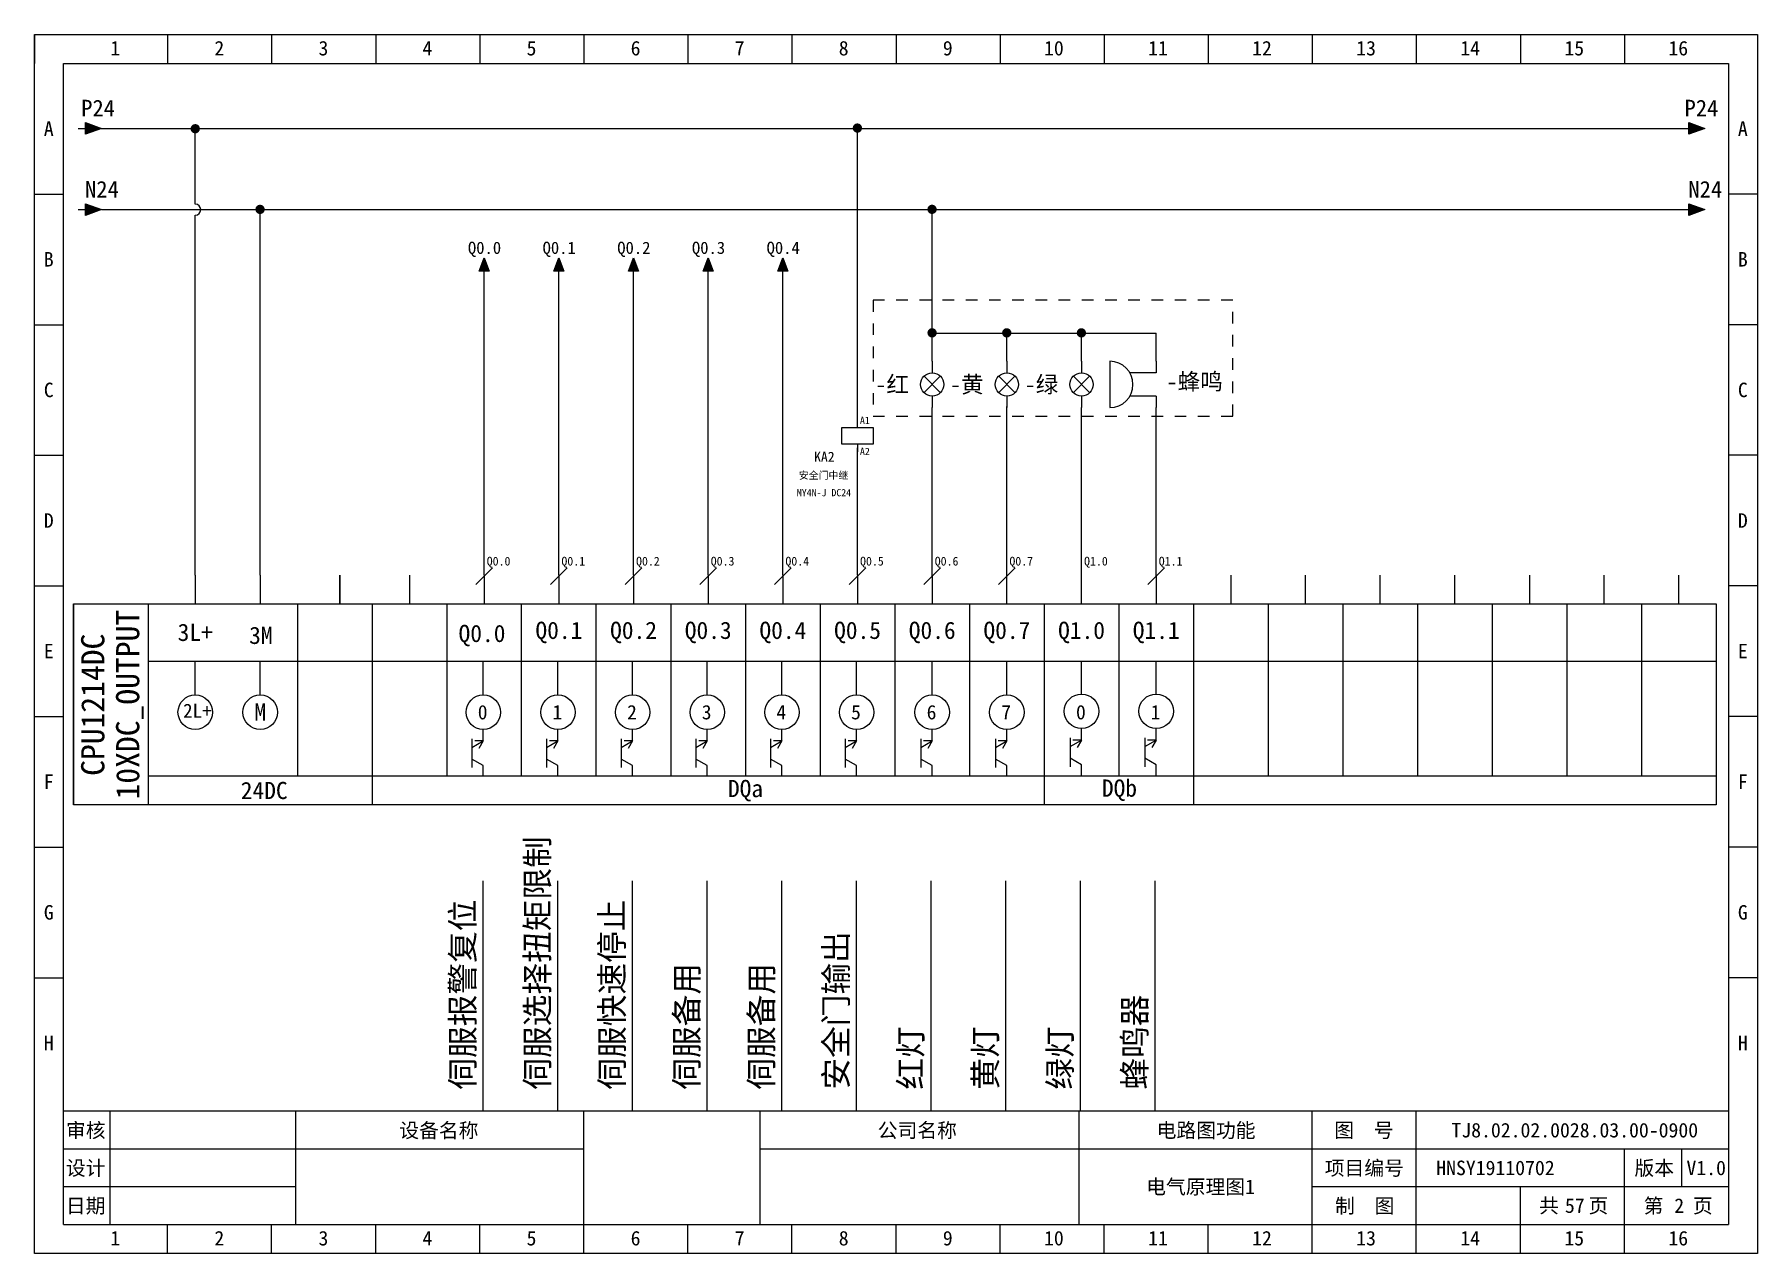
# Model space of a CAD drawing. Header units: millimetres. Extents: x 914 to 910632, y -176 to 682692.
# Drawn here: x 1567.1 to 1864.1, y 3297.7 to 3507.7 of the extents above; entities that cross this region are included whole.
import ezdxf
from ezdxf.enums import TextEntityAlignment as Align

# ---------------------------------------------------------------- set-up
doc = ezdxf.new("R2010")
doc.units = ezdxf.units.MM
doc.linetypes.add('EPL_DASH', pattern=[1, 0.5, -0.5])
doc.layers.add('EPLAN311', color=1, linetype='Continuous', lineweight=25)
doc.styles.get("Standard").update_dxf_attribs({"font": 'arial.ttf'})
doc.styles.add('宋体', font='')
doc.styles.get('宋体').set_extended_font_data('宋体')

# ---------------------------------------------------------------- blocks, each defined once
blk = doc.blocks.new('EPLSYM_LibrarySPECIAL_Symbol8_Variant0_Placement1')
at = {"linetype": 'Continuous', "lineweight": 25, "ltscale": 4}
blk.add_hatch(color=1, dxfattribs=at).paths.add_polyline_path([(-0.75, 1), (2, 0), (-0.75, -1)], flags=0)
at = {"color": 1, "linetype": 'Continuous', "lineweight": 25, "ltscale": 4}
blk.add_line((-2, 0), (-0.75, 0), dxfattribs=at)
blk.add_lwpolyline([(-0.75, 1), (2, 0), (-0.75, -1)], close=True, dxfattribs=at)
at = {"color": 5}
blk.add_attdef('70_20010', text='', height=2.85, dxfattribs=at).set_placement((3, 0), align=Align.MIDDLE_LEFT)
at = {"color": 73}
for tag, p in [('70_24350', (33.76, 0)), ('70_24300', (72.31, 0))]:
    blk.add_attdef(tag, text='', height=2.06, dxfattribs=at).set_placement(p, align=Align.MIDDLE_LEFT)
blk = doc.blocks.new('箭头下')
at = {"layer": 'EPLAN311', "linetype": 'Continuous', "lineweight": 25, "ltscale": 4}
blk.add_hatch(color=1, dxfattribs=at).paths.add_polyline_path([(-0.7, -0.875), (0, -2.8), (0.7, -0.875)], flags=0)
at = {"layer": 'EPLAN311', "color": 1, "linetype": 'Continuous', "lineweight": 25, "ltscale": 4}
blk.add_line((0, 0), (0, -0.875), dxfattribs=at)
blk.add_lwpolyline([(-0.7, -0.875), (0, -2.8), (0.7, -0.875)], close=True, dxfattribs=at)
at = {"color": 5}
blk.add_attdef('70_20010', text='', height=1.7535, dxfattribs=at).set_placement((0, -3.8507), align=Align.TOP_CENTER)
blk = doc.blocks.new('EPLSYM_LibraryGB_symbol_Symbol46_Variant0_Placement1')
at = {"color": 5, "linetype": 'Continuous', "lineweight": 25, "ltscale": 4}
for p, q in [((0, 4), (0, 2)), ((-1.4, 1.4), (1.4, -1.4)), ((1.4, 1.4), (-1.4, -1.4)), ((0, -2), (0, -4))]:
    blk.add_line(p, q, dxfattribs=at)
blk.add_circle((0, 0), 2, dxfattribs=at)
at = {"color": 5}
blk.add_attdef('17_20029[1]', text='', height=1.48, dxfattribs=at).set_placement((0.6, 5.68), align=Align.BOTTOM_LEFT)
at = {"color": 0}
blk.add_attdef('17_20028[1]', text='', height=2.06, dxfattribs=at).set_placement((0.6, 2.6), align=Align.BOTTOM_LEFT)
at = {"color": 5}
blk.add_attdef('17_20010', text='', height=2.85, dxfattribs=at).set_placement((-4, 0), align=Align.MIDDLE_RIGHT)
at = {"color": 73}
blk.add_attdef('17_20300', text='', height=2.06, dxfattribs=at).set_placement((-4, -3.68), align=Align.MIDDLE_RIGHT)
at = {"color": 0}
for tag, p in [('17_20027', (-4, -6.76)), ('17_20901[1]', (-4, -9.84)), ('17_20011', (-4, -12.92)), ('17_20025', (-4, -16)), ('17_20024', (-4, -19.08))]:
    blk.add_attdef(tag, text='', height=2.06, dxfattribs=at).set_placement(p, align=Align.MIDDLE_RIGHT)
blk.add_attdef('17_20028[2]', text='', height=2.06, dxfattribs=at).set_placement((0.6, -3.42), align=Align.TOP_LEFT)
at = {"color": 5}
blk.add_attdef('17_20029[2]', text='', height=1.48, dxfattribs=at).set_placement((0.6, -6.27), align=Align.TOP_LEFT)
at = {"color": 3}
blk.add_attdef('17_20201[1]', text='', height=2.06, dxfattribs=at).set_placement((-4, -22.16), align=Align.MIDDLE_RIGHT)
blk = doc.blocks.new('EPLSYM_LibraryGB_symbol_Symbol118_Variant0_Placement1')
at = {"color": 5, "linetype": 'Continuous', "lineweight": 25, "ltscale": 4}
for p, q in [((-8, 4), (-8, -4)), ((0, 4), (0, 2)), ((0, 2), (-4.54, 2)), ((0, -2), (-4.54, -2)), ((0, -2), (0, -4))]:
    blk.add_line(p, q, dxfattribs=at)
blk.add_arc((-8, 0), 4, 270, 90, dxfattribs=at)
at = {"color": 5}
blk.add_attdef('17_20029[1]', text='', height=1.48, dxfattribs=at).set_placement((0.6, 7.68), align=Align.BOTTOM_LEFT)
at = {"color": 0}
blk.add_attdef('17_20028[1]', text='', height=2.06, dxfattribs=at).set_placement((0.6, 4.6), align=Align.BOTTOM_LEFT)
at = {"color": 5}
blk.add_attdef('17_20010', text='', height=2.85, dxfattribs=at).set_placement((-10, 0), align=Align.MIDDLE_RIGHT)
at = {"color": 73}
blk.add_attdef('17_20300', text='', height=2.06, dxfattribs=at).set_placement((-10, -3.68), align=Align.MIDDLE_RIGHT)
at = {"color": 0}
for tag, p in [('17_20027', (-10, -6.76)), ('17_20901[1]', (-10, -9.84)), ('17_20011', (-10, -12.92)), ('17_20025', (-10, -16)), ('17_20024', (-10, -19.08))]:
    blk.add_attdef(tag, text='', height=2.06, dxfattribs=at).set_placement(p, align=Align.MIDDLE_RIGHT)
blk.add_attdef('17_20028[2]', text='', height=2.06, dxfattribs=at).set_placement((0.6, -5.42), align=Align.TOP_LEFT)
at = {"color": 5}
blk.add_attdef('17_20029[2]', text='', height=1.48, dxfattribs=at).set_placement((0.6, -8.27), align=Align.TOP_LEFT)
at = {"color": 3}
blk.add_attdef('17_20201[1]', text='', height=2.06, dxfattribs=at).set_placement((-10, -22.16), align=Align.MIDDLE_RIGHT)
blk = doc.blocks.new('EPLSYM_LibrarySPECIAL_Symbol0_Variant0_Placement1_2')
at = {"color": 5, "linetype": 'EPL_DASH', "lineweight": 25, "ltscale": 4}
blk.add_lwpolyline([(0, -20), (62, -20), (62, 0), (0, 0)], close=True, dxfattribs=at)
at = {"color": 5}
blk.add_attdef('17_20010', text='', height=2.85, dxfattribs=at).set_placement((-1.5, -1.64), align=Align.TOP_RIGHT)
at = {"color": 73}
blk.add_attdef('17_20300', text='', height=2.06, dxfattribs=at).set_placement((-1.5, -5.6), align=Align.TOP_RIGHT)
at = {"color": 0}
for tag, p in [('17_20027', (-1.5, -8.68)), ('17_20901[1]', (-1.5, -11.76)), ('17_20011', (-1.5, -14.84)), ('17_20025', (-1.5, -17.92)), ('17_20024', (-1.5, -21))]:
    blk.add_attdef(tag, text='', height=2.06, dxfattribs=at).set_placement(p, align=Align.TOP_RIGHT)
blk = doc.blocks.new('继电器线圈')
at = {"color": 5, "linetype": 'Continuous', "lineweight": 25}
for p, q in [((0, 4.2), (0, 5.6)), ((0, 1.4), (0, 0))]:
    blk.add_line(p, q, dxfattribs=at)
blk.add_lwpolyline([(-2.8, 1.4), (2.8, 1.4), (2.8, 4.2), (-2.8, 4.2)], close=True, dxfattribs=at)
at = {"color": 0, "style": '宋体'}
for tag, p in [('01', (0.42, 4.87)), ('02', (0.42, -0.54)), ('04', (0.65, -7)), ('05', (0.65, -9.16))]:
    blk.add_attdef(tag, p, '', height=1.26, dxfattribs=at)
at = {"color": 5, "style": '宋体'}
blk.add_attdef('03', (0.42, -4.85), '', height=1.75, dxfattribs=at)
blk = doc.blocks.new('*U388')
blk.add_line((-2.5, 0), (2.5, 0))
blk = doc.blocks.new('*U389')
at = {"color": 0, "linetype": 'ByBlock', "lineweight": -2, "transparency": 16777216}
for p in [(0, 0), (0, -22.5), (0, -45), (0, -67.5), (0, -90), (0, -112.5), (0, -135)]:
    blk.add_blockref('*U388', p, dxfattribs=at)
blk = doc.blocks.new('*U390')
blk.add_line((-2.5, 0), (2.5, 0))
blk = doc.blocks.new('*U391')
at = {"color": 0, "linetype": 'ByBlock', "lineweight": -2, "transparency": 16777216}
for p in [(0, 0), (0, -22.5), (0, -45), (0, -67.5), (0, -90), (0, -112.5), (0, -135)]:
    blk.add_blockref('*U390', p, dxfattribs=at)
blk = doc.blocks.new('制图图框')
for p, q in [((-2700.08, 789.32), (-2403.08, 789.32)), ((-2700.08, 579.32), (-2700.08, 789.32)), ((-2700.08, 789.32), (-2700.08, 784.32)), ((-2700.08, 789.32), (-2695.08, 789.32)), ((-2677.15, 789.32), (-2677.15, 784.32)), ((-2659.21, 789.32), (-2659.21, 784.32)), ((-2641.27, 789.32), (-2641.27, 784.32)), ((-2623.33, 789.32), (-2623.33, 784.32)), ((-2605.4, 789.32), (-2605.4, 784.32)), ((-2587.46, 789.32), (-2587.46, 784.32)), ((-2569.52, 789.32), (-2569.52, 784.32)), ((-2551.58, 789.32), (-2551.58, 784.32)), ((-2533.65, 789.32), (-2533.65, 784.32)), ((-2515.71, 789.32), (-2515.71, 784.32)), ((-2497.77, 789.32), (-2497.77, 784.32)), ((-2479.83, 789.32), (-2479.83, 784.32)), ((-2461.9, 789.32), (-2461.9, 784.32)), ((-2443.96, 789.32), (-2443.96, 784.32)), ((-2426.02, 789.32), (-2426.02, 784.32)), ((-2403.08, 789.32), (-2403.08, 579.32)), ((-2403.08, 789.32), (-2403.08, 784.32)), ((-2695.08, 784.32), (-2408.08, 784.32)), ((-2695.08, 584.32), (-2695.08, 784.32)), ((-2408.08, 784.32), (-2408.08, 584.32)), ((-2408.08, 603.82), (-2695.08, 603.82)), ((-2687.08, 603.82), (-2687.08, 584.32)), ((-2655.08, 603.82), (-2655.08, 584.32)), ((-2655.08, 603.82), (-2655.08, 584.32)), ((-2605.4, 579.32), (-2605.4, 603.82)), ((-2575.08, 603.82), (-2575.08, 584.32)), ((-2575.08, 603.82), (-2575.08, 584.32)), ((-2575.08, 603.82), (-2575.08, 584.32)), ((-2520.08, 603.82), (-2520.08, 584.32)), ((-2479.83, 579.32), (-2479.83, 603.82)), ((-2461.9, 579.32), (-2461.9, 603.82)), ((-2655.08, 597.32), (-2695.08, 597.32)), ((-2605.4, 597.32), (-2655.08, 597.32)), ((-2408.08, 597.32), (-2575.08, 597.32)), ((-2426.02, 579.32), (-2426.02, 597.32)), ((-2416.18, 597.32), (-2416.18, 590.82)), ((-2655.08, 590.82), (-2695.08, 590.82)), ((-2408.08, 590.82), (-2479.83, 590.82)), ((-2443.96, 579.32), (-2443.96, 590.82)), ((-2695.08, 584.32), (-2408.08, 584.32)), ((-2677.15, 579.32), (-2677.15, 584.32)), ((-2659.21, 579.32), (-2659.21, 584.32)), ((-2641.27, 579.32), (-2641.27, 584.32)), ((-2623.33, 579.32), (-2623.33, 584.32)), ((-2587.46, 579.32), (-2587.46, 584.32)), ((-2569.52, 579.32), (-2569.52, 584.32)), ((-2551.58, 579.32), (-2551.58, 584.32)), ((-2533.65, 579.32), (-2533.65, 584.32)), ((-2515.71, 579.32), (-2515.71, 584.32)), ((-2497.77, 579.32), (-2497.77, 584.32)), ((-2403.08, 579.32), (-2700.08, 579.32))]:
    blk.add_line(p, q)
blk.add_blockref('*U389', (-2697.58, 761.82))
at = {"xscale": -1}
blk.add_blockref('*U391', (-2405.58, 761.82), dxfattribs=at)
at = {"style": '宋体'}
for s, p in [('1', (-2687.01, 785.71)), ('2', (-2669.07, 785.71)), ('3', (-2651.13, 785.71)), ('4', (-2633.2, 785.71)), ('5', (-2615.26, 785.71)), ('6', (-2597.32, 785.71)), ('7', (-2579.38, 785.71)), ('8', (-2561.45, 785.71)), ('9', (-2543.51, 785.71)), ('10', (-2526.07, 785.71)), ('11', (-2508.13, 785.71)), ('12', (-2490.2, 785.71)), ('13', (-2472.26, 785.71)), ('14', (-2454.32, 785.71)), ('15', (-2436.38, 785.71)), ('16', (-2418.45, 785.71)), ('A', (-2698.47, 771.84)), ('A', (-2406.47, 771.84)), ('B', (-2698.47, 749.34)), ('B', (-2406.47, 749.34)), ('C', (-2698.47, 726.84)), ('C', (-2406.47, 726.84)), ('D', (-2698.47, 704.34)), ('D', (-2406.47, 704.34)), ('E', (-2698.47, 681.84)), ('E', (-2406.47, 681.84)), ('F', (-2698.47, 659.34)), ('F', (-2406.47, 659.34)), ('G', (-2698.47, 636.84)), ('G', (-2406.47, 636.84)), ('H', (-2698.47, 614.34)), ('H', (-2406.47, 614.34)), ('审核', (-2694.65, 599.29)), ('设备名称', (-2637.2, 599.28)), ('公司名称', (-2554.73, 599.29)), ('电路图功能', (-2506.66, 599.29)), ('图  号', (-2476.05, 599.3)), ('设计', (-2694.66, 592.79)), ('项目编号', (-2477.68, 592.79)), ('版本', (-2424.3, 592.79)), ('日期', (-2694.66, 586.29)), ('制  图', (-2475.91, 586.28)), ('共   页', (-2440.72, 586.31)), ('第   页', (-2422.72, 586.3)), ('1', (-2687.01, 580.71)), ('2', (-2669.07, 580.71)), ('3', (-2651.13, 580.71)), ('4', (-2633.2, 580.71)), ('5', (-2615.26, 580.71)), ('6', (-2597.32, 580.71)), ('7', (-2579.38, 580.71)), ('8', (-2561.45, 580.71)), ('9', (-2543.51, 580.71)), ('10', (-2526.07, 580.71)), ('11', (-2508.13, 580.71)), ('12', (-2490.2, 580.71)), ('13', (-2472.26, 580.71)), ('14', (-2454.32, 580.71)), ('15', (-2436.38, 580.71)), ('16', (-2418.45, 580.71))]:
    blk.add_text(s, height=2.5, dxfattribs=at).set_placement(p)

msp = doc.modelspace()

# ---------------------------------------------------------------- hatches: boundary and pattern name
at = {"layer": 'EPLAN311', "ltscale": 4}
h = msp.add_hatch(color=0, dxfattribs=at)
edge = h.paths.add_edge_path()
edge.add_arc((1594.856, 3491.5), 0.81, 0, 360)
h = msp.add_hatch(color=0, dxfattribs=at)
edge = h.paths.add_edge_path()
edge.add_arc((1708.993, 3491.616), 0.81, 0, 360)
h = msp.add_hatch(color=0, dxfattribs=at)
edge = h.paths.add_edge_path()
edge.add_arc((1606.032, 3477.607), 0.81, 0, 360)
h = msp.add_hatch(color=0, dxfattribs=at)
edge = h.paths.add_edge_path()
edge.add_arc((1721.862, 3477.613), 0.81, 0, 360)
h = msp.add_hatch(color=0, dxfattribs=at)
edge = h.paths.add_edge_path()
edge.add_arc((1721.865, 3456.333), 0.81, 0, 360)
h = msp.add_hatch(color=0, dxfattribs=at)
edge = h.paths.add_edge_path()
edge.add_arc((1734.735, 3456.333), 0.81, 0, 360)
h = msp.add_hatch(color=0, dxfattribs=at)
edge = h.paths.add_edge_path()
edge.add_arc((1747.602, 3456.333), 0.81, 0, 360)

# ---------------------------------------------------------------- linework, layer by layer
at = {"color": 0}
for p, q in [((1578.667, 3491.569), (1851.047, 3491.562)), ((1594.855, 3478.515), (1594.855, 3491.542)), ((1578.685, 3477.562), (1851.047, 3477.562))]:
    msp.add_line(p, q, dxfattribs=at)
for p, q in [((1709.015, 3440.675), (1709.016, 3491.565)), ((1594.855, 3475.033), (1594.855, 3476.605)), ((1594.855, 3414.619), (1594.855, 3475.01)), ((1606.055, 3414.619), (1606.055, 3477.556)), ((1721.885, 3456.282), (1760.495, 3456.282)), ((1709.015, 3414.619), (1709.015, 3436.517)), ((1643.251, 3413.006), (1646.079, 3415.835)), ((1656.121, 3413.006), (1658.949, 3415.835)), ((1668.991, 3413.006), (1671.819, 3415.835)), ((1681.861, 3413.006), (1684.689, 3415.835)), ((1694.731, 3413.006), (1697.559, 3415.835)), ((1707.601, 3413.006), (1710.429, 3415.835)), ((1720.471, 3413.006), (1723.299, 3415.835)), ((1733.341, 3413.006), (1736.169, 3415.835)), ((1759.081, 3413.006), (1761.909, 3415.835)), ((1594.855, 3414.619), (1594.855, 3409.669)), ((1606.055, 3414.619), (1606.055, 3409.669)), ((1619.774, 3414.622), (1619.774, 3409.672)), ((1619.774, 3409.672), (1619.774, 3414.622)), ((1631.795, 3414.619), (1631.795, 3409.669)), ((1644.665, 3414.619), (1644.665, 3409.669)), ((1657.535, 3414.619), (1657.535, 3409.669)), ((1670.405, 3414.619), (1670.405, 3409.669)), ((1683.275, 3414.619), (1683.275, 3409.669)), ((1696.145, 3414.619), (1696.145, 3409.669)), ((1709.015, 3414.619), (1709.015, 3409.669)), ((1721.885, 3414.619), (1721.885, 3409.669)), ((1734.755, 3409.669), (1734.755, 3414.619)), ((1747.625, 3409.669), (1747.625, 3414.619)), ((1760.495, 3414.619), (1760.495, 3409.669)), ((1773.365, 3414.619), (1773.365, 3409.669)), ((1786.235, 3409.669), (1786.235, 3414.619)), ((1799.105, 3409.669), (1799.105, 3414.619)), ((1811.975, 3409.669), (1811.975, 3414.619)), ((1824.845, 3414.619), (1824.845, 3409.669)), ((1824.845, 3414.619), (1824.845, 3409.669)), ((1837.715, 3409.669), (1837.715, 3414.619)), ((1850.585, 3409.669), (1850.585, 3414.619)), ((1573.88, 3409.669), (1857.02, 3409.669)), ((1573.88, 3375.019), (1573.88, 3409.669)), ((1573.88, 3409.669), (1573.88, 3375.019)), ((1586.75, 3409.669), (1586.75, 3375.019)), ((1612.49, 3409.669), (1612.49, 3379.969)), ((1625.36, 3409.669), (1625.36, 3375.019)), ((1638.23, 3409.669), (1638.23, 3379.969)), ((1651.1, 3379.969), (1651.1, 3409.669)), ((1663.97, 3379.969), (1663.97, 3409.669)), ((1676.84, 3409.669), (1676.84, 3379.969)), ((1689.71, 3409.669), (1689.71, 3379.969)), ((1702.58, 3409.669), (1702.58, 3379.969)), ((1715.45, 3409.669), (1715.45, 3379.947)), ((1728.32, 3409.669), (1728.32, 3379.969)), ((1741.19, 3409.669), (1741.19, 3375.019)), ((1754.06, 3409.669), (1754.06, 3379.969)), ((1766.93, 3409.669), (1766.93, 3375.019)), ((1779.8, 3409.669), (1779.8, 3379.969)), ((1792.67, 3409.669), (1792.67, 3379.969)), ((1805.54, 3409.669), (1805.54, 3379.969)), ((1818.41, 3409.669), (1818.41, 3379.969)), ((1831.28, 3409.669), (1831.28, 3379.969)), ((1844.15, 3409.669), (1844.15, 3379.969)), ((1857.02, 3409.669), (1857.02, 3375.019)), ((1586.75, 3399.769), (1857.02, 3399.769)), ((1594.855, 3393.959), (1594.855, 3399.769)), ((1606.055, 3393.959), (1606.055, 3399.769)), ((1644.509, 3393.959), (1644.509, 3399.609)), ((1657.379, 3393.959), (1657.379, 3399.609)), ((1670.249, 3393.959), (1670.249, 3399.609)), ((1683.119, 3393.959), (1683.119, 3399.609)), ((1695.989, 3393.959), (1695.989, 3399.609)), ((1708.859, 3393.959), (1708.859, 3399.609)), ((1721.885, 3393.959), (1721.885, 3399.609)), ((1734.755, 3393.959), (1734.755, 3399.609)), ((1747.625, 3394.118), (1747.625, 3399.769)), ((1760.495, 3394.118), (1760.495, 3399.769)), ((1642.529, 3386.389), (1642.529, 3381.439)), ((1642.529, 3384.898), (1644.509, 3386.039)), ((1644.509, 3386.039), (1643.024, 3386.039)), ((1644.509, 3386.039), (1643.765, 3384.754)), ((1644.509, 3386.039), (1644.509, 3388.019)), ((1655.399, 3386.389), (1655.399, 3381.439)), ((1655.399, 3384.898), (1657.379, 3386.039)), ((1657.379, 3386.039), (1655.894, 3386.039)), ((1657.379, 3386.039), (1656.635, 3384.754)), ((1657.379, 3386.039), (1657.379, 3388.019)), ((1668.269, 3386.389), (1668.269, 3381.439)), ((1668.269, 3384.898), (1670.249, 3386.039)), ((1670.249, 3386.039), (1668.764, 3386.039)), ((1670.249, 3386.039), (1669.505, 3384.754)), ((1670.249, 3386.039), (1670.249, 3388.019)), ((1681.139, 3386.389), (1681.139, 3381.439)), ((1681.139, 3384.898), (1683.119, 3386.039)), ((1683.119, 3386.039), (1681.634, 3386.039)), ((1683.119, 3386.039), (1682.375, 3384.754)), ((1683.119, 3386.039), (1683.119, 3388.019)), ((1694.009, 3386.389), (1694.009, 3381.439)), ((1694.009, 3384.898), (1695.989, 3386.039)), ((1695.989, 3386.039), (1694.504, 3386.039)), ((1695.989, 3386.039), (1695.245, 3384.754)), ((1695.989, 3386.039), (1695.989, 3388.019)), ((1706.879, 3386.389), (1706.879, 3381.439)), ((1706.879, 3384.898), (1708.859, 3386.039)), ((1708.859, 3386.039), (1707.374, 3386.039)), ((1708.859, 3386.039), (1708.115, 3384.754)), ((1708.859, 3386.039), (1708.859, 3388.019)), ((1719.905, 3386.389), (1719.905, 3381.439)), ((1719.905, 3384.898), (1721.885, 3386.039)), ((1721.885, 3386.039), (1720.4, 3386.039)), ((1721.885, 3386.039), (1721.14, 3384.754)), ((1721.885, 3386.039), (1721.885, 3388.019)), ((1732.775, 3386.389), (1732.775, 3381.439)), ((1732.775, 3384.898), (1734.755, 3386.039)), ((1734.755, 3386.039), (1733.27, 3386.039)), ((1734.755, 3386.039), (1734.01, 3384.754)), ((1734.755, 3386.039), (1734.755, 3388.019)), ((1745.645, 3386.549), (1745.645, 3381.599)), ((1745.645, 3385.058), (1747.625, 3386.198)), ((1747.625, 3386.198), (1746.14, 3386.198)), ((1747.625, 3386.198), (1746.88, 3384.914)), ((1747.625, 3386.198), (1747.625, 3388.178)), ((1758.515, 3386.549), (1758.515, 3381.599)), ((1758.515, 3385.058), (1760.495, 3386.198)), ((1760.495, 3386.198), (1759.01, 3386.198)), ((1760.495, 3386.198), (1759.75, 3384.914)), ((1760.495, 3386.198), (1760.495, 3388.178)), ((1644.509, 3381.789), (1642.529, 3382.917)), ((1657.379, 3381.789), (1655.399, 3382.917)), ((1670.249, 3381.789), (1668.269, 3382.917)), ((1683.119, 3381.789), (1681.139, 3382.917)), ((1695.989, 3381.789), (1694.009, 3382.917)), ((1708.859, 3381.789), (1706.879, 3382.917)), ((1721.885, 3381.789), (1719.905, 3382.917)), ((1734.755, 3381.789), (1732.775, 3382.917)), ((1747.625, 3381.949), (1745.645, 3383.076)), ((1760.495, 3381.949), (1758.515, 3383.076)), ((1612.49, 3379.969), (1586.75, 3379.969)), ((1620.433, 3379.969), (1612.49, 3379.969)), ((1741.19, 3379.969), (1620.433, 3379.969)), ((1644.509, 3379.969), (1644.509, 3381.789)), ((1657.379, 3379.969), (1657.379, 3381.789)), ((1670.249, 3379.969), (1670.249, 3381.789)), ((1683.119, 3379.969), (1683.119, 3381.789)), ((1695.989, 3379.969), (1695.989, 3381.789)), ((1708.859, 3379.969), (1708.859, 3381.789)), ((1721.885, 3379.969), (1721.885, 3381.789)), ((1734.755, 3379.969), (1734.755, 3381.789)), ((1748.432, 3379.969), (1741.19, 3379.969)), ((1747.625, 3379.969), (1747.625, 3381.949)), ((1857.02, 3379.969), (1748.432, 3379.969)), ((1760.495, 3379.969), (1760.495, 3381.949)), ((1857.02, 3375.019), (1573.88, 3375.019)), ((1644.509, 3322.237), (1644.509, 3361.936)), ((1657.379, 3322.237), (1657.379, 3361.936)), ((1670.249, 3322.237), (1670.249, 3361.936)), ((1683.119, 3322.237), (1683.119, 3361.936)), ((1695.989, 3322.237), (1695.989, 3361.936)), ((1708.859, 3322.215), (1708.859, 3361.915)), ((1721.729, 3322.237), (1721.729, 3361.936)), ((1734.599, 3322.237), (1734.599, 3361.936)), ((1747.469, 3322.237), (1747.469, 3361.936)), ((1760.339, 3322.237), (1760.339, 3361.936))]:
    msp.add_line(p, q)
at = {"linetype": 'ByBlock'}
for p, q in [((1721.885, 3451.453), (1721.885, 3477.562)), ((1644.665, 3414.619), (1644.665, 3465.9)), ((1657.535, 3414.619), (1657.535, 3465.9)), ((1670.405, 3414.619), (1670.405, 3465.9)), ((1683.275, 3414.619), (1683.275, 3465.9)), ((1696.145, 3414.619), (1696.145, 3465.9)), ((1734.755, 3451.453), (1734.755, 3456.282)), ((1747.625, 3451.453), (1747.625, 3456.282)), ((1760.495, 3451.453), (1760.495, 3456.282)), ((1721.885, 3414.421), (1721.885, 3443.453)), ((1734.755, 3414.619), (1734.755, 3443.651)), ((1747.625, 3414.421), (1747.625, 3443.453)), ((1760.495, 3414.421), (1760.495, 3443.453))]:
    msp.add_line(p, q, dxfattribs=at)
for centre in [(1594.855, 3390.989), (1606.055, 3390.989), (1644.509, 3390.989), (1657.379, 3390.989), (1670.249, 3390.989), (1683.119, 3390.989), (1695.989, 3390.989), (1708.859, 3390.989), (1721.885, 3390.989), (1734.755, 3390.989), (1747.625, 3391.148), (1760.495, 3391.148)]:
    msp.add_circle(centre, 2.97)
msp.add_arc((1594.855, 3477.56), 0.955, 270, 90)

# ---------------------------------------------------------------- block references
for name, p in [('制图图框', (4267.229, 2718.418)), ('EPLSYM_LibrarySPECIAL_Symbol0_Variant0_Placement1_2', (1711.682, 3461.973))]:
    msp.add_blockref(name, p)
at = {"color": 7}
ref = msp.add_blockref('EPLSYM_LibrarySPECIAL_Symbol8_Variant0_Placement1', (1576.685, 3491.562), dxfattribs=at)
ref.add_attrib('70_20010', 'P24', dxfattribs={"color": 5, "height": 2.8548, "style": '宋体'}).set_placement((1575.201, 3495.062), align=Align.MIDDLE_LEFT)
ref = msp.add_blockref('EPLSYM_LibrarySPECIAL_Symbol8_Variant0_Placement1', (1853.047, 3491.562), dxfattribs=at)
ref.add_attrib('70_20010', 'P24', dxfattribs={"color": 5, "height": 2.8548, "style": '宋体'}).set_placement((1851.563, 3495.061), align=Align.MIDDLE_LEFT)
ref = msp.add_blockref('EPLSYM_LibrarySPECIAL_Symbol8_Variant0_Placement1', (1576.685, 3477.562), dxfattribs=at)
ref.add_attrib('70_20010', 'N24', dxfattribs={"color": 5, "height": 2.8548, "style": '宋体'}).set_placement((1575.859, 3481.074), align=Align.MIDDLE_LEFT)
ref = msp.add_blockref('EPLSYM_LibrarySPECIAL_Symbol8_Variant0_Placement1', (1853.047, 3477.562), dxfattribs=at)
ref.add_attrib('70_20010', 'N24', dxfattribs={"color": 5, "height": 2.8548, "style": '宋体'}).set_placement((1852.221, 3481.074), align=Align.MIDDLE_LEFT)
ref = msp.add_blockref('箭头下', (1644.665, 3465.9), dxfattribs=dict(xscale=-1.2, yscale=1.2, zscale=1.2, rotation=180))
ref.add_attrib('70_20010', 'Q0.0', dxfattribs={"color": 5, "height": 2.1042, "style": '宋体'}).set_placement((1644.72, 3469.305), align=Align.BOTTOM_CENTER)
ref = msp.add_blockref('箭头下', (1657.535, 3465.9), dxfattribs=dict(xscale=-1.2, yscale=1.2, zscale=1.2, rotation=180))
ref.add_attrib('70_20010', 'Q0.1', dxfattribs={"color": 5, "height": 2.1042, "style": '宋体'}).set_placement((1657.59, 3469.305), align=Align.BOTTOM_CENTER)
ref = msp.add_blockref('箭头下', (1670.405, 3465.9), dxfattribs=dict(xscale=-1.2, yscale=1.2, zscale=1.2, rotation=180))
ref.add_attrib('70_20010', 'Q0.2', dxfattribs={"color": 5, "height": 2.1042, "style": '宋体'}).set_placement((1670.46, 3469.305), align=Align.BOTTOM_CENTER)
ref = msp.add_blockref('箭头下', (1683.275, 3465.9), dxfattribs=dict(xscale=-1.2, yscale=1.2, zscale=1.2, rotation=180))
ref.add_attrib('70_20010', 'Q0.3', dxfattribs={"color": 5, "height": 2.1042, "style": '宋体'}).set_placement((1683.33, 3469.305), align=Align.BOTTOM_CENTER)
ref = msp.add_blockref('箭头下', (1696.145, 3465.9), dxfattribs=dict(xscale=-1.2, yscale=1.2, zscale=1.2, rotation=180))
ref.add_attrib('70_20010', 'Q0.4', dxfattribs={"color": 5, "height": 2.1042, "style": '宋体'}).set_placement((1696.2, 3469.305), align=Align.BOTTOM_CENTER)
ref = msp.add_blockref('EPLSYM_LibraryGB_symbol_Symbol46_Variant0_Placement1', (1721.885, 3447.453))
ref.add_attrib('17_20010', '-红', dxfattribs={"color": 5, "height": 2.8548, "style": '宋体'}).set_placement((1717.885, 3447.453), align=Align.MIDDLE_RIGHT)
ref = msp.add_blockref('EPLSYM_LibraryGB_symbol_Symbol46_Variant0_Placement1', (1734.755, 3447.453))
ref.add_attrib('17_20010', '-黄', dxfattribs={"color": 5, "height": 2.8548, "style": '宋体'}).set_placement((1730.755, 3447.453), align=Align.MIDDLE_RIGHT)
ref = msp.add_blockref('EPLSYM_LibraryGB_symbol_Symbol46_Variant0_Placement1', (1747.625, 3447.453))
ref.add_attrib('17_20010', '-绿', dxfattribs={"color": 5, "height": 2.8548, "style": '宋体'}).set_placement((1743.625, 3447.453), align=Align.MIDDLE_RIGHT)
ref = msp.add_blockref('EPLSYM_LibraryGB_symbol_Symbol118_Variant0_Placement1', (1760.495, 3447.453))
ref.add_attrib('17_20010', '-蜂鸣', dxfattribs={"color": 5, "height": 2.8548, "style": '宋体'}).set_placement((1771.972, 3447.957), align=Align.MIDDLE_RIGHT)
ref = msp.add_blockref('继电器线圈', (1709.015, 3435.824), dxfattribs=dict(xscale=0.99, yscale=0.99, zscale=0.99))
ref.add_attrib('05', 'MY4N-J DC24', (1698.556, 3428.189), dxfattribs={"color": 0, "height": 1.24989, "style": '宋体'})
ref.add_attrib('04', '安全门中继', (1698.9, 3431.163), dxfattribs={"color": 0, "height": 1.2499, "style": '宋体'})
ref.add_attrib('03', 'KA2', (1701.526, 3434.124), dxfattribs={"color": 5, "height": 1.736, "style": '宋体'})
ref.add_attrib('02', 'A2', (1709.431, 3435.294), dxfattribs={"color": 0, "height": 1.2499, "style": '宋体'})
ref.add_attrib('01', 'A1', (1709.431, 3440.647), dxfattribs={"color": 0, "height": 1.2499, "style": '宋体'})

# ---------------------------------------------------------------- texts
at = {"style": '宋体'}
for s, height, p in [('Q0.0', 1.5, (1645.103, 3416.253)), ('Q0.1', 1.5, (1657.973, 3416.253)), ('Q0.2', 1.5, (1670.843, 3416.253)), ('Q0.3', 1.5, (1683.713, 3416.253)), ('Q0.4', 1.5, (1696.583, 3416.253)), ('Q0.5', 1.5, (1709.453, 3416.253)), ('Q0.6', 1.5, (1722.323, 3416.253)), ('Q0.7', 1.5, (1735.193, 3416.253)), ('Q1.0', 1.5, (1748.063, 3416.253)), ('Q1.1', 1.5, (1760.933, 3416.253)), ('Q0.0', 2.97, (1640.246, 3403.074)), ('0', 2.475, (1643.556, 3389.752)), ('1', 2.475, (1656.426, 3389.752)), ('2', 2.475, (1669.296, 3389.752)), ('3', 2.475, (1682.166, 3389.752)), ('4', 2.475, (1695.036, 3389.752)), ('5', 2.475, (1707.906, 3389.752)), ('6', 2.475, (1720.931, 3389.752)), ('7', 2.475, (1733.801, 3389.752)), ('0', 2.475, (1746.671, 3389.752)), ('1', 2.475, (1759.541, 3389.752))]:
    msp.add_text(s, height=height, dxfattribs=at).set_placement(p)
at = {"color": 0, "style": '宋体'}
for s, p in [('伺服选择扭矩限制', (1655.827, 3325.97)), ('伺服报警复位', (1642.957, 3325.97)), ('伺服快速停止', (1668.697, 3325.97)), ('安全门输出', (1707.307, 3325.97)), ('伺服备用', (1681.567, 3325.97)), ('伺服备用', (1694.437, 3325.97)), ('蜂鸣器', (1758.787, 3325.97)), ('红灯', (1720.177, 3325.97)), ('黄灯', (1733.047, 3325.97)), ('绿灯', (1745.917, 3325.97))]:
    msp.add_text(s, height=4, rotation=89.99653, dxfattribs=at).set_placement(p)
at = {"attachment_point": 5, "style": '宋体'}
for s, heights, insert, char_height in [('Q0.1', [0], (1657.535, 3404.719), 2.97), ('Q0.2', [0], (1670.405, 3404.719), 2.97), ('Q0.3', [0], (1683.275, 3404.719), 2.97), ('Q0.4', [0], (1696.145, 3404.719), 2.97), ('Q0.5', [0], (1709.015, 3404.719), 2.97), ('Q0.6', [0], (1721.885, 3404.719), 2.97), ('Q0.7', [2.97], (1734.755, 3404.719), 2.97), ('Q1.0', [0], (1747.625, 3404.719), 2.97), ('Q1.1', [0], (1760.495, 3404.719), 2.97), ('3L+', [0], (1594.851, 3404.719), 2.97), ('2L+', [0], (1595.225, 3391.236), 2.42), ('24DC', [0], (1606.745, 3377.476), 2.97), ('DQa', [0], (1689.706, 3377.472), 2.97), ('DQb', [0], (1754.166, 3377.539), 2.97)]:
    msp.add_mtext_dynamic_manual_height_columns(s, width=2.52587, gutter_width=12.5, heights=heights, dxfattribs=dict(at, insert=insert, char_height=char_height))
at = {"char_height": 2.97, "width": 0.51975, "attachment_point": 1, "style": '宋体'}
for s, insert in [('3M', (1604.148, 3405.713)), ('M', (1605.061, 3392.494))]:
    msp.add_mtext(s, dxfattribs=dict(at, insert=insert))
at = {"style": '宋体'}
for tag, p in [('10XDC_OUTPUT', (1583.213, 3392.284)), ('CPU1214DC', (1577.196, 3392.264))]:
    msp.add_attdef(tag, text='封页', height=4, rotation=90, dxfattribs=at).set_placement(p, align=Align.MIDDLE_CENTER)
for tag, text, p in [('TJ8.02.02.0028.03.00-0900', 'TJ8.01.01.0181.00.01-0900', (1832.645, 3318.987)), ('HNSY19110702', 'HNSY19110702', (1818.973, 3312.487)), ('V1.0', '1.0', (1855.296, 3312.487)), ('电气原理图1', '封页', (1768.145, 3309.237)), ('57', '01', (1832.645, 3305.987)), ('2', '01', (1850.645, 3305.987))]:
    msp.add_attdef(tag, text=text, height=2.5, dxfattribs=at).set_placement(p, align=Align.MIDDLE_CENTER)

doc.saveas('drawing.dxf')
